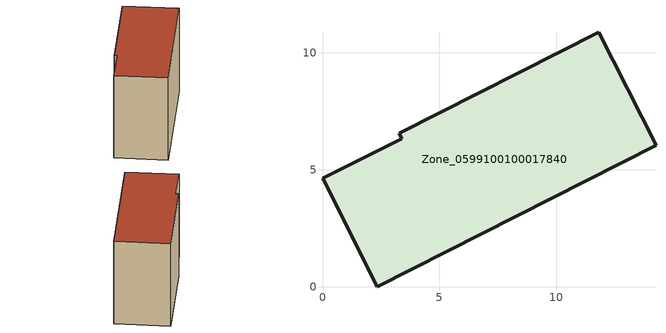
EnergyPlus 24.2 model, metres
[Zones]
Zone_0599100100017840
 floor ground (C_G): 11.81,10.88 14.26,6.04 2.34,0 0,4.63 3.4,6.33 3.28,6.55 z3.35
 wall outside (C_F): 2.34,0 14.26,6.04 11.81,10.88 3.28,6.55 3.4,6.33 0,4.63 2.34,0 z3.35:12.35
 roof outside (C_R): 14.26,6.04 11.81,10.88 3.28,6.55 3.4,6.33 0,4.63 2.34,0 z12.35
[BUILDING]
Pand.0599100100017840: North Axis=0; Terrain=City; Loads Convergence Tolerance Value=0.04; Temperature Convergence Tolerance Value=0.4; Solar Distribution=FullExterior; Maximum Number of Warmup Days=25; Minimum Number of Warmup Days=1
[Site:Location]
Rotterdam.The.Hague.AP_ZH_NLD Design_Conditions: Latitude=51.96; Longitude=4.45; Time Zone=1; Elevation=-4.5
[SITE:GROUNDTEMPERATURE:BUILDINGSURFACE]
18, 18, 18, 18, 18, 18, 18, 18, 18, 18, 18, 18
[MATERIAL] Thermal Absorptance=0.9; Solar Absorptance=0.7; Visible Absorptance=0.7
Name | Roughness | Thickness | Conductivity | Density | Specific Heat
G.TI.2015-2018 | MediumSmooth | 0.15 | 0.0428571 | 540 | 1210
F.TI.2015-2018 | Rough | 0.3 | 0.0666667 | 1920 | 840
R.TI.2015-2018 | MediumRough | 0.2 | 0.0333333 | 1500 | 1000
[CONSTRUCTION]
C_G: G.TI.2015-2018
C_F: F.TI.2015-2018
C_R: R.TI.2015-2018
[ZONE]
Zone_0599100100017840: Type=1; Multiplier=1; Ceiling Height=Autocalculate; Volume=Autocalculate; Floor Area=autocalculate; Part of Total Floor Area=Yes
[ZONEINFILTRATION:DESIGNFLOWRATE]
Infil_Zone_0599100100017840: Zone or ZoneList or Space or SpaceList=Zone_0599100100017840; Schedule=AlwaysOn; Design Flow Rate Calculation Method=Flow/Area; Flow Rate per Floor Area=0.0015; Constant Term Coefficient=1; Temperature Term Coefficient=0; Velocity Term Coefficient=0; Velocity Squared Term Coefficient=0
[HVACTEMPLATE:ZONE:IDEALLOADSAIRSYSTEM]
Zone_0599100100017840: Maximum Heating Supply Air Temperature=50; Minimum Cooling Supply Air Temperature=13; Maximum Heating Supply Air Humidity Ratio=0.0156; Minimum Cooling Supply Air Humidity Ratio=0.0077; Heating Limit=NoLimit; Cooling Limit=NoLimit; Dehumidification Control Type=ConstantSensibleHeatRatio; Cooling Sensible Heat Ratio=0.7; Dehumidification Setpoint=60; Humidification Control Type=None; Humidification Setpoint=30; Outdoor Air Method=None; Outdoor Air Flow Rate per Person=0.00944; Outdoor Air Flow Rate per Zone Floor Area=0; Outdoor Air Flow Rate per Zone=0; Demand Controlled Ventilation Type=None; Outdoor Air Economizer Type=NoEconomizer; Heat Recovery Type=None; Sensible Heat Recovery Effectiveness=0.7; Latent Heat Recovery Effectiveness=0.65
[ZONECONTROL:THERMOSTAT]
ThermostatControl_Zone_0599100100017840: Zone or ZoneList=Zone_0599100100017840; Control Type Schedule=DualSetpointControlType; Control 1=Thermostat_Zone_0599100100017840; Temperature Difference Between Cutout And Setpoint=0
[THERMOSTATSETPOINT:DUALSETPOINT]
Thermostat_Zone_0599100100017840: Heating Setpoint Temperature Schedule=HeatingSetpoint_Zone_0599100100017840; Cooling Setpoint Temperature Schedule=CoolingSetpoint_Zone_0599100100017840
[SCHEDULE:COMPACT]
HeatingSetpoint_Zone_0599100100017840: Through: 12/31, For: AllDays, Until: 24:00, 21
CoolingSetpoint_Zone_0599100100017840: Through: 12/31, For: AllDays, Until: 24:00, 24
DualSetpointControlType: Through: 12/31, For: AllDays, Until: 24:00, 4
AlwaysOn: Through: 12/31, For: AllDays, Until: 24:00, 1
